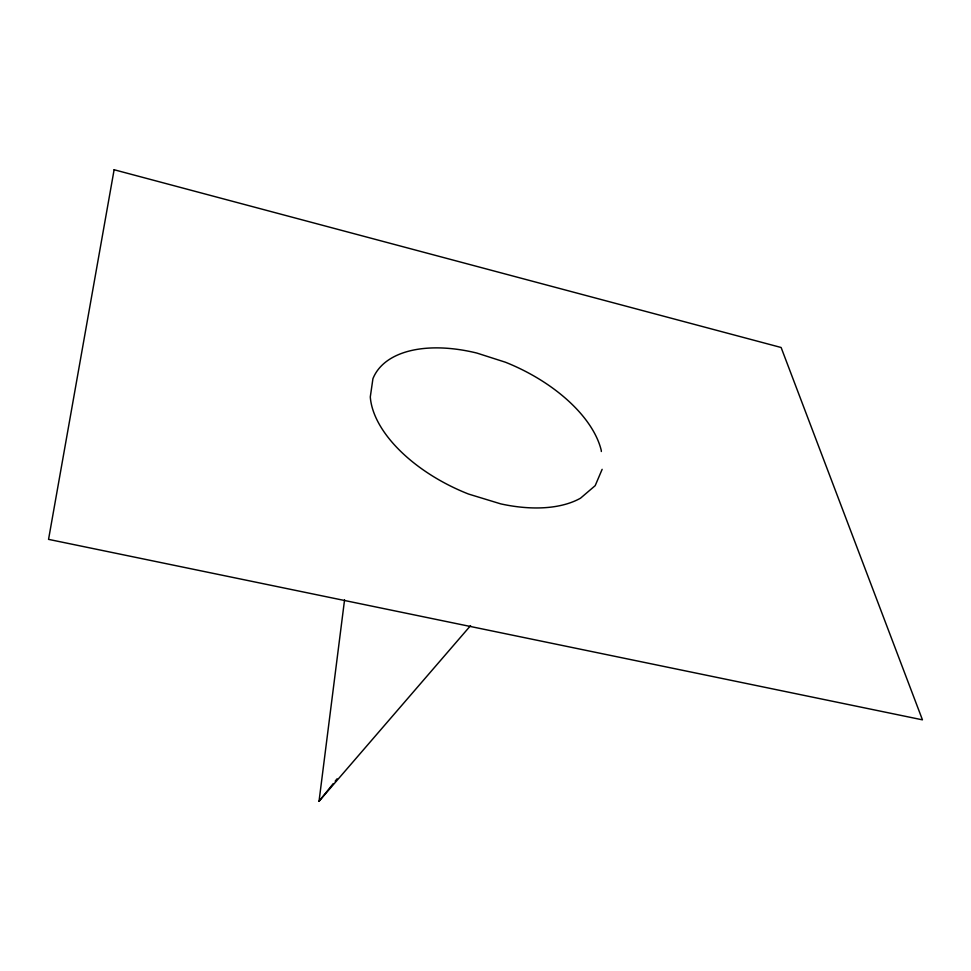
<?xml version="1.0" encoding="UTF-8"?>
<svg xmlns="http://www.w3.org/2000/svg" width="971" height="971" viewBox="0 0 971 971"><rect width="100%" height="100%" fill="white"/><g stroke="black" fill="none" stroke-linecap="round" stroke-linejoin="round"><path stroke-width="1.46" d="M470.571 625.627L319.034 801.257L344.559 599.847M602.141 469.321L595.187 485.658L580.512 498.196A123.742 67.921 24.2 0 1 500.745 503.876L468.592 494.069A123.742 67.921 24.2 0 1 370.291 396.933L372.925 378.714A123.742 67.921 24.2 0 1 476.785 353.043L505.418 362.219A123.742 67.921 24.2 0 1 601.28 450.471L601.328 451.503M319.034 801.257L333.284 783.548M335.189 781.182L337.083 778.815M114.117 169.743L48.55 539.366L922.45 719.839L781.121 347.497L114.117 169.743"/></g></svg>
